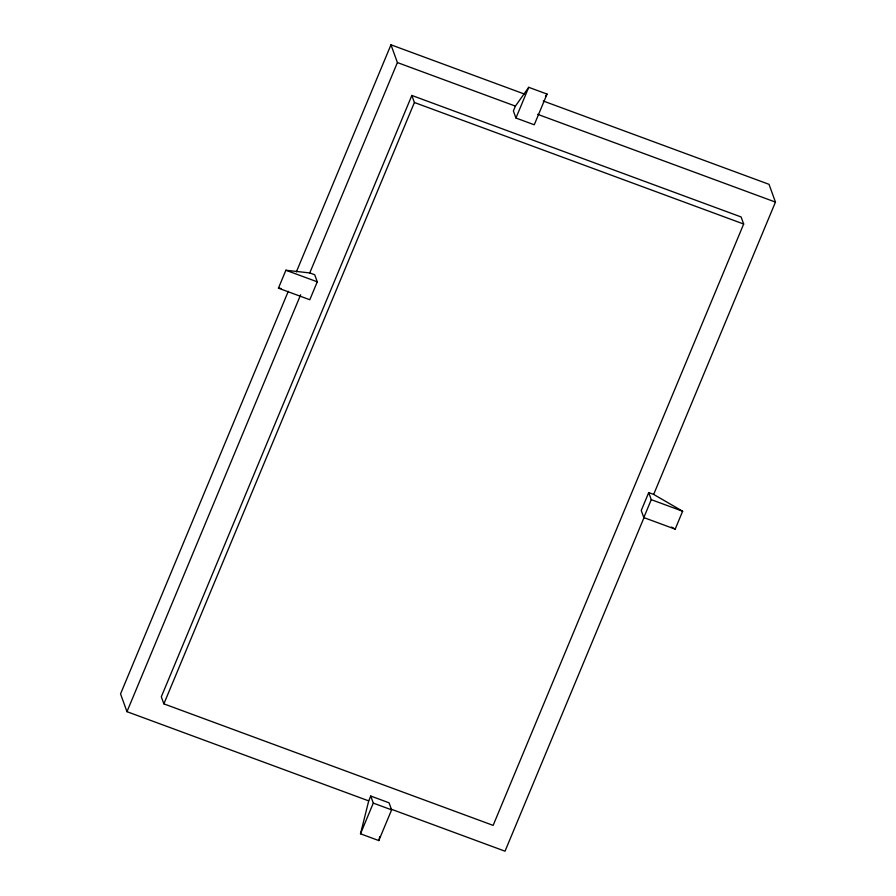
<?xml version="1.0" encoding="UTF-8"?>
<svg xmlns="http://www.w3.org/2000/svg" width="896" height="896" viewBox="0 0 896 896"><rect width="100%" height="100%" fill="white"/><g stroke="black" fill="none" stroke-linecap="round" stroke-linejoin="round"><path stroke-width="1.34" d="M360.494 833.806L368.715 800.89L370.731 796.04L389.043 802.805L391.608 809.861L378.806 840.571L360.494 833.806L373.296 803.107L370.731 796.04M378.806 840.571L379.792 836.618M278.432 288.165L285.902 270.245L309.758 272.933L314.709 274.758L317.274 281.826L309.803 299.746L278.432 288.165L281.086 288.467M288.288 291.278L120.546 693.907L126.974 711.67L368.715 800.89M296.352 271.925L390.97 44.8L524.866 94.214M126.974 711.67L300.675 294.728M309.758 272.933L397.398 62.563L390.97 44.8M411.846 95.446L161.314 696.797L163.867 703.864L493.136 825.384L743.669 224.034L741.115 216.966L411.846 95.446L414.4 102.502L163.867 703.864M515.402 106.109L513.386 110.958L515.939 118.026L534.251 124.779L547.042 94.08L528.73 87.315L515.402 106.109L397.398 62.563M515.939 118.026L528.73 87.315M648.715 492.587L641.245 510.518L643.81 517.574L675.181 529.155L682.64 511.235L653.666 494.424L648.715 492.587L651.269 499.654L643.81 517.574M644.056 517.496L505.03 851.2L390.958 809.099M653.666 494.424L775.454 202.093L769.026 184.33L543.245 101.002M545.474 96.286L547.042 94.08M537.634 114.318L775.454 202.093M414.4 102.502L743.669 224.034M285.902 270.245L317.274 281.826M651.269 499.654L682.64 511.235M373.296 803.107L391.608 809.861M671.552 527.05L675.181 529.155"/></g></svg>
